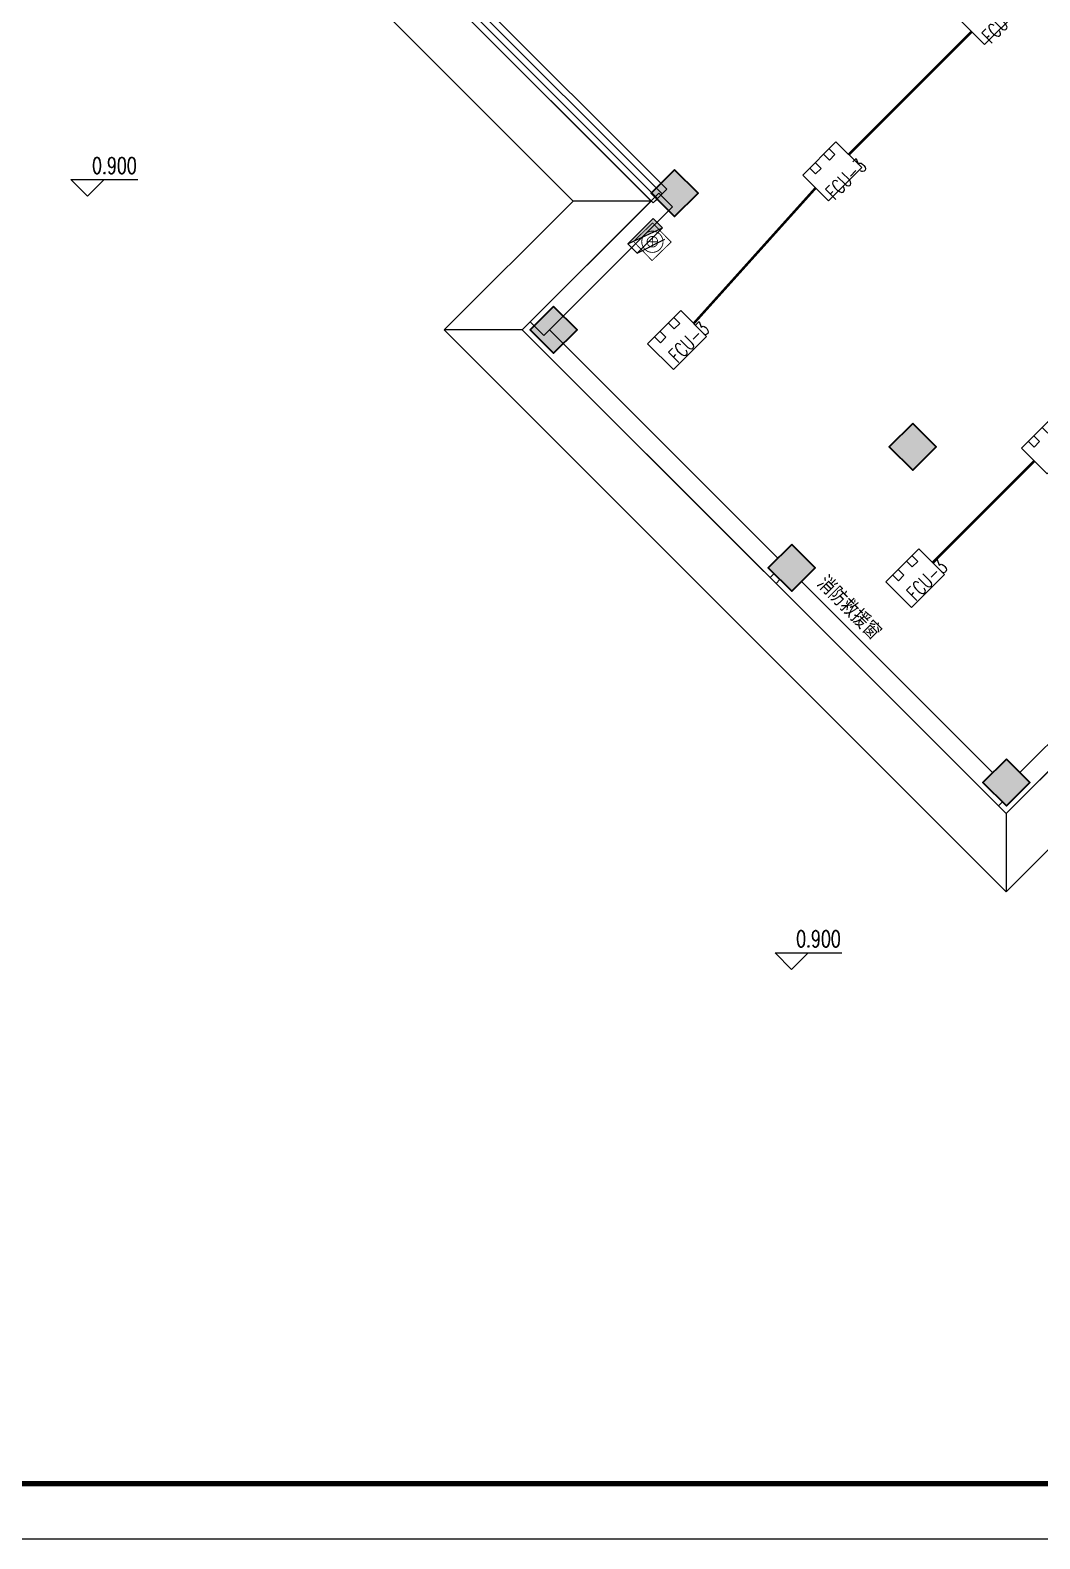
# Model space of a CAD drawing. Extents: x 815029915 to 815825525, y 579155098 to 579748855.
# Drawn here: x 815215870 to 815234161, y 579419462 to 579446801 of the extents above; entities that cross this region are included whole.
import ezdxf

# ---------------------------------------------------------------- set-up
doc = ezdxf.new("R2010")
doc.units = 0
doc.header["$LTSCALE"] = 100
doc.header["$MEASUREMENT"] = 0
doc.linetypes.add('CONTINOUS', pattern=[0])
for name, color, linetype in [('COLUMN', 9, 'Continuous'), ('DIM_ELEV', 3, 'Continuous'), ('E-TEXT-PLAN-DER', 7, 'Continuous'), ('GROUND', 2, 'Continuous'), ('H-TH_TEXT', 3, 'Continuous'), ('H-空调-VRV-设备', 7, 'Continuous'), ('P-消火栓', 7, 'Continuous'), ('PUB_TEXT', 7, 'Continuous'), ('T-EQUP-FIRE', 7, 'Continuous'), ('WALL', 9, 'Continuous'), ('WINDOW', 4, 'Continuous'), ('ZG-图框层', 4, 'Continuous'), ('zm', 1, 'Continuous'), ('电-强电平面-线缆', 3, 'Continuous')]:
    doc.layers.add(name, color=color, linetype=linetype)
doc.layers.add('柱填充', color=9, linetype='Continuous', lineweight=18)
doc.layers.add('砼柱', color=2, linetype='Continuous', lineweight=35)
doc.styles.add('_TCH_DIM', font='SIMPLEX', dxfattribs={"bigfont": 'GBCBIG'})
doc.styles.add('IDQSTYLE', font='txt.shx', dxfattribs={"width": 0.7, "bigfont": 'hztxt.shx'})
doc.styles.add('宋体-TK', font='', dxfattribs={"width": 0.8})
doc.styles.get('宋体-TK').set_extended_font_data('SimSun')

# ---------------------------------------------------------------- blocks, each defined once
blk = doc.blocks.new('$TWTSYS$00000508')
for p, q in [((-0.5, 0.5), (0.324, 1.224)), ((-0.5, 0.5), (-0.5, -0.5)), ((-0.5, -0.5), (0.5, 0.5)), ((0.5, 0.5), (-0.5, 0.5)), ((0.5, -0.5), (0.5, 0.5)), ((-0.5, -0.5), (0.5, -0.5))]:
    blk.add_line(p, q)
blk.add_solid([(0.5, -0.5), (0.5, 0.5), (-0.5, -0.5)])
blk = doc.blocks.new('HC001241')
at = {"color": 0, "linetype": 'Continuous', "const_width": 0.2}
for points in [[(-3.13, 3.12), (3.12, 3.12), (3.12, -3.13), (-3.13, -3.13), (-3.13, 3.12)], [(-0.88, 0.88), (0.88, -0.88)], [(0.88, 0.88), (-0.88, -0.88)]]:
    blk.add_lwpolyline(points, dxfattribs=at)
for points in [[(-1.77, 1.77, 0.198912), (-2.5, 0, 0.198912), (-1.77, -1.77, 0.198912), (0, -2.5, 0.198912), (1.77, -1.77, 0.198912), (2.5, 0, 0.198912), (1.77, 1.77, 0.198912), (0, 2.5, 0.198912)], [(0.88, -0.88, 0.198912), (1.25, 0, 0.198912), (0.88, 0.88, 0.198912), (0, 1.25, 0.198912), (-0.88, 0.88, 0.198912), (-1.25, 0, 0.198912), (-0.88, -0.88, 0.198912), (0, -1.25, 0.198912)]]:
    blk.add_lwpolyline(points, format="xyb", close=True, dxfattribs=at)
at = {"layer": 'E-TEXT-PLAN-DER', "color": 0, "style": 'IDQSTYLE', "width": 0.7}
blk.add_attdef('PSFHATT', (5.12, -3.13), '', height=2.5, dxfattribs=at)
blk = doc.blocks.new('$VRV_美的$00000019')
for p, q in [((-600, 330), (600, 330)), ((-600, -330), (-600, 330)), ((600, 330), (600, -330)), ((600, -330), (600, 330)), ((-150, -180), (-350, -180)), ((-350, -330), (-350, -180)), ((-150, -330), (-150, -180)), ((350, -180), (150, -180)), ((150, -330), (150, -180)), ((350, -330), (350, -180)), ((600, -330), (-600, -330))]:
    blk.add_line(p, q)
blk = doc.blocks.new('$TCHSYS$WIN2D')
for p, q in [((-0.5, 0.5), (0.5, 0.5)), ((-0.5, 0.5), (-0.5, -0.5)), ((0.5, 0.5), (0.5, -0.5)), ((0.5, 0.1667), (-0.5, 0.1667)), ((0.5, -0.1667), (-0.5, -0.1667)), ((-0.5, -0.5), (0.5, -0.5))]:
    blk.add_line(p, q)
blk = doc.blocks.new('ll')
at = {"layer": 'ZG-图框层'}
blk.add_lwpolyline([(815136770, 579524220), (815255670, 579524220), (815255670, 579608320), (815136770, 579608320)], close=True, dxfattribs=at)

msp = doc.modelspace()

# ---------------------------------------------------------------- hatches: boundary and pattern name
at = {"layer": '柱填充', "lineweight": 18}
for points in [[(815227544.4, 579444270.8), (815227120.2, 579443846.5), (815227544.4, 579443422.2), (815227968.7, 579443846.5)], [(815225352.4, 579441795.9), (815224928.2, 579441371.6), (815225352.4, 579440947.4), (815225776.7, 579441371.6)], [(815231857.8, 579439674.6), (815231433.5, 579439250.3), (815231857.8, 579438826), (815232282.1, 579439250.3)], [(815229665.8, 579437482.5), (815229241.5, 579437058.3), (815229665.8, 579436634), (815230090, 579437058.3)], [(815233554.9, 579433593.4), (815233130.6, 579433169.2), (815233554.9, 579432744.9), (815233979.1, 579433169.2)]]:
    msp.add_hatch(color=250, dxfattribs=at).paths.add_polyline_path(points)

# ---------------------------------------------------------------- linework, layer by layer
for p, q in [((815205530.5, 579465293.9), (815227119.3, 579443705.1)), ((815227119.3, 579443705.1), (815224785.8, 579441371.6)), ((815224785.8, 579441371.6), (815233553.9, 579432603.5)), ((815233553.9, 579432603.5), (815242322.1, 579441371.6))]:
    msp.add_line(p, q)
at = {"layer": 'COLUMN'}
for points in [[(815227544.4, 579443422.2), (815227968.7, 579443846.5), (815227544.4, 579444270.8), (815227120.2, 579443846.5)], [(815231857.8, 579438826), (815232282.1, 579439250.3), (815231857.8, 579439674.6), (815231433.5, 579439250.3)], [(815229665.8, 579436634), (815230090, 579437058.3), (815229665.8, 579437482.5), (815229241.5, 579437058.3)], [(815233554.9, 579432744.9), (815233979.1, 579433169.2), (815233554.9, 579433593.4), (815233130.6, 579433169.2)]]:
    msp.add_lwpolyline(points, close=True, dxfattribs=at)
at = {"layer": 'DIM_ELEV'}
for p, q in [((815216909.1, 579443793.7), (815216609.1, 579444093.7)), ((815216609.1, 579444093.7), (815217820.3, 579444093.7)), ((815216909.1, 579443793.7), (815217209.1, 579444093.7)), ((815229663.8, 579429781.6), (815229363.8, 579430081.6)), ((815229363.8, 579430081.6), (815230575, 579430081.6)), ((815229663.8, 579429781.6), (815229963.8, 579430081.6))]:
    msp.add_line(p, q, dxfattribs=at)
at = {"layer": 'GROUND'}
for p, q in [((815227119.3, 579443705.1), (815225705.1, 579443705.1)), ((815224785.8, 579441371.6), (815223371.6, 579441371.6)), ((815233553.9, 579432603.5), (815233553.9, 579431189.3))]:
    msp.add_line(p, q, dxfattribs=at)
for points in [[(815206530.5, 579462879.6), (815225705.1, 579443705.1), (815223371.6, 579441371.6), (815233553.9, 579431189.3), (815243736.3, 579441371.6), (815239705.8, 579445402.1), (815245857.6, 579451554), (815219341.1, 579478070.5), (815215734.9, 579474464.2)], [(815205530.5, 579465293.9), (815227119.3, 579443705.1), (815224785.8, 579441371.6), (815233553.9, 579432603.5), (815242322.1, 579441371.6), (815238291.6, 579445402.1), (815244443.4, 579451554), (815219341.1, 579476656.2), (815215734.9, 579473050)]]:
    msp.add_lwpolyline(points, dxfattribs=at)
at = {"layer": 'WALL'}
for p, q in [((815224927.2, 579441513), (815227260.7, 579443846.5)), ((815227260.7, 579443846.5), (815227508.2, 579443599)), ((815225174.7, 579441265.6), (815227508.2, 579443599)), ((815229276, 579436881.5), (815224785.8, 579441371.6)), ((815224927.2, 579441513), (815225174.7, 579441265.6)), ((815229417.8, 579437234.6), (815225280.8, 579441371.6)), ((815229276, 579436881.5), (815229347.1, 579436952.7)), ((815229382, 579436775.4), (815229453.2, 579436846.6)), ((815233412.5, 579432744.9), (815229382, 579436775.4)), ((815233306.9, 579433345.5), (815229842.1, 579436810.3)), ((815236241.2, 579435290.7), (815233553.9, 579432603.5)), ((815235569.4, 579435113.9), (815233801.9, 579433346.4)), ((815233412.5, 579432744.9), (815233483.7, 579432816.1))]:
    msp.add_line(p, q, dxfattribs=at)
msp.add_lwpolyline([(815227155.1, 579443669.3), (815227226.3, 579443740.4)], dxfattribs=at)
at = {"layer": 'ZG-图框层'}
msp.add_lwpolyline([(815138002.5, 579419462.3), (815256902.5, 579419462.3), (815256902.5, 579503562.3), (815138002.5, 579503562.3)], close=True, dxfattribs=at)
at = {"layer": 'ZG-图框层', "const_width": 100}
msp.add_lwpolyline([(815140502.5, 579420462.3), (815255902.5, 579420462.3), (815255902.5, 579502562.3), (815140502.5, 579502562.3)], close=True, dxfattribs=at)
at = {"layer": '电-强电平面-线缆', "color": 1, "linetype": 'Continuous', "const_width": 45}
for points in [[(815230699, 579444545.7), (815232926.4, 579446773.1)], [(815227890, 579441484.8), (815230100.2, 579443942.4)], [(815232221.1, 579437153.7), (815234060, 579438992.7)]]:
    msp.add_lwpolyline(points, dxfattribs=at)
at = {"layer": '砼柱', "color": 3, "lineweight": 35}
for points in [[(815227544.4, 579444270.8), (815227120.2, 579443846.5), (815227544.4, 579443422.2), (815227968.7, 579443846.5)], [(815225352.4, 579441795.9), (815224928.2, 579441371.6), (815225352.4, 579440947.4), (815225776.7, 579441371.6)], [(815231857.8, 579439674.6), (815231433.5, 579439250.3), (815231857.8, 579438826), (815232282.1, 579439250.3)], [(815229665.8, 579437482.5), (815229241.5, 579437058.3), (815229665.8, 579436634), (815230090, 579437058.3)], [(815233554.9, 579433593.4), (815233130.6, 579433169.2), (815233554.9, 579432744.9), (815233979.1, 579433169.2)]]:
    msp.add_lwpolyline(points, close=True, dxfattribs=at)

# ---------------------------------------------------------------- block references
at = {"layer": 'H-空调-VRV-设备', "xscale": 0.7083333333333334, "yscale": -1, "rotation": 45.00000007197162}
for p in [(815233226.9, 579447073.6, 2500), (815230400.7, 579444242.9, 2500), (815227589.5, 579441184.2, 2500), (815234360.5, 579439293.2, 2500), (815231902.9, 579436870.9, 2500)]:
    msp.add_blockref('$VRV_美的$00000019', p, dxfattribs=at)
at = {"layer": 'P-消火栓', "xscale": 650, "yscale": -240, "zscale": 650, "rotation": 45.00000000000002}
msp.add_blockref('$TWTSYS$00000508', (815227010.6, 579443072.2), dxfattribs=at)
at = {"layer": 'T-EQUP-FIRE', "color": 4, "linetype": 'CONTINOUS', "xscale": 77.05151999999998, "yscale": 77.05151999999998, "zscale": 77.05151999999998, "rotation": 314.1668153731325}
msp.add_blockref('HC001241', (815227141.9, 579442966.5), dxfattribs=at)
at = {"layer": 'WINDOW', "xscale": 6750.00000029821, "yscale": -350, "zscale": 6750.00000029821, "rotation": 134.9999999993811}
msp.add_blockref('$TCHSYS$WIN2D', (815224892.3, 579446179.5), dxfattribs=at)
at = {"layer": 'zm', "color": 1}
msp.add_blockref('ll', (1232.4, -104757.7), dxfattribs=at)

# ---------------------------------------------------------------- texts
at = {"layer": 'DIM_ELEV', "color": 7, "style": '_TCH_DIM', "width": 0.705882}
for p in [(815216990.3, 579444198.7), (815229745, 579430186.6)]:
    msp.add_text('0.900', height=297.5, dxfattribs=at).set_placement(p)
at = {"layer": 'H-TH_TEXT', "style": '_TCH_DIM', "width": 0.7}
for p in [(815233272.9, 579446541.3, -3050), (815230444.5, 579443712.9, -2825), (815227597.7, 579440757.2, -2600), (815231911.1, 579436443.8, -2600)]:
    msp.add_text('FCU-3', height=264.35, rotation=45, dxfattribs=at).set_placement(p)
at = {"layer": 'PUB_TEXT', "style": '宋体-TK', "width": 0.8}
msp.add_text('消防救援窗', height=264.35, rotation=315, dxfattribs=at).set_placement((815230116.9, 579436763.1))

doc.saveas('drawing.dxf')
